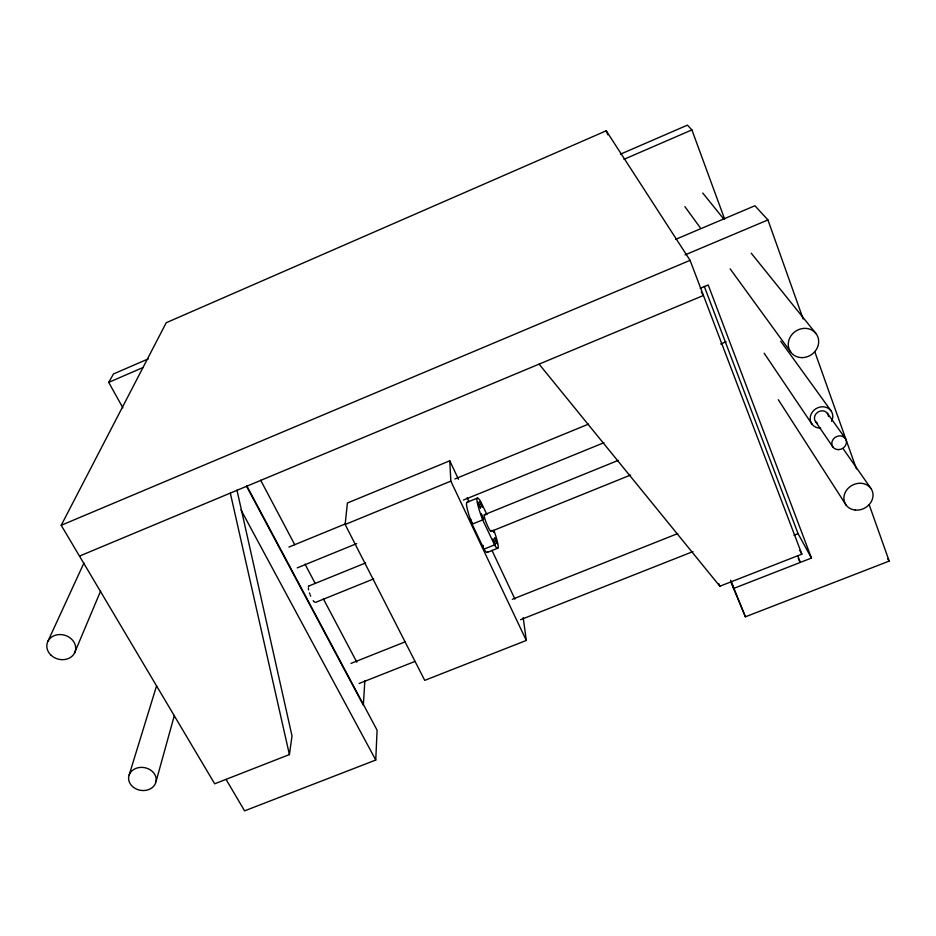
<?xml version="1.0" encoding="UTF-8"?>
<svg xmlns="http://www.w3.org/2000/svg" width="936" height="936" viewBox="0 0 936 936"><rect width="100%" height="100%" fill="white"/><g stroke="black" fill="none" stroke-linecap="round" stroke-linejoin="round"><path stroke-width="1.4" d="M226.091 779.454L244.589 810.857L375.757 760.032L377.091 730.185L246.73 485.749M364.865 680.624L363.344 705.159L246.659 486.427M523.201 617.643L526.301 640.446L424.733 680.367L345.15 524.488L347.408 503.006L449.771 460.805L458.464 479.244M539.089 364.127L719.866 586.217L801.848 554.159L690.078 260.348L606.247 130.794L166.222 322.733L61.203 525.295L214.683 783.795L289.411 754.568L292.009 735.965L236.96 490.136M156.031 781.607A13.888 11.524 9.8 0 0 137.604 767.848A13.888 11.524 9.8 0 0 133.591 787.41A13.888 11.524 9.8 0 0 156.031 781.607L174.353 715.467M129.18 774.914L156.581 685.819M74.494 653.094L100.632 591.002M47.958 641.195L83.924 563.027M122.862 407.803L108.705 382.379L113.49 373.955L148.333 358.851M620.392 154.206L687.422 125.143L691.903 129.905L724.639 219.106M108.705 382.379L143.22 367.438M623.973 159.319L691.903 129.905M675.64 239.347L754.907 205.756L767.941 219.925L803.147 318.965M685.07 254.896L767.941 219.925M61.203 525.295L690.078 260.348M700.175 288.335L708.213 284.977L811.453 558.067L733.894 588.346L731.086 581.689M79.49 556.089L703.439 295.483L701.263 292.009M720.708 343.992L726.114 341.769M288.92 547.069L345.595 523.809M454.908 478.951L588.51 424.125M345.15 524.488L450.836 481.127L449.771 460.805M297.25 567.871L356.698 543.605M463.425 500.046L603.931 442.705M467.076 502.293L477.418 498.081M308.903 585.971L365.648 562.934M484.544 514.66L618.31 460.348M467.602 502.351A27.027 3.557 67.9 0 0 471.463 522.346L472.154 524.172L482.672 519.901L495.015 545.805A27.05 3.37 67.9 0 0 494.173 531.121M315.572 602.375L373.71 578.869M491.33 531.32L630.583 475.032M472.154 524.172L483.97 549.128L494.43 544.916M487.445 552.345L497.812 548.18M351 663.39L405.23 641.839M512.343 599.286L677.746 533.578M359.073 683.514L414.718 661.53M520.591 619.69L692.968 551.585M793.974 535.24L798.057 533.637L811.453 558.067M730.688 581.525L745.407 616.801L889.2 561.085L869.158 504.68M702.76 193.027L723.809 219.141M751.245 253.211L816.204 333.836M684.895 206.634L700.268 227.764M730.15 268.854L790.78 352.205M780.729 341.254L830.981 410.752M827.401 413.279L845.325 438.399M843.149 448.695L870.761 488.241M815.572 421.645L832.946 447.08M764.174 353.223L812.003 424.172M483.97 549.128L484.555 550.017A27.027 3.557 67.9 0 0 487.75 551.854M887.597 558.64L889.2 561.085M778.319 399.73L846.179 505.183M241.02 509.956L375.757 760.032M799.812 550.356L801.848 554.159M798.268 558.558L800.303 562.419L797.706 555.598M260.641 480.18L294.758 544.74M304.996 564.115L315.233 583.479M323.423 598.97L356.862 662.243M472.154 522.686L471.674 521.668M450.836 481.127L526.301 640.446M467.146 497.683L469.006 501.637M491.973 550.368L514.94 599.098M486.954 514.648L480.344 500.842A27.05 3.37 67.9 0 0 481.993 518.076L482.672 519.901M492.804 530.396L493.974 532.315L493.565 530.384M730.606 580.215L745.407 616.801M718.801 583.596L719.866 586.217M483.432 546.46L483.011 545.337M606.247 130.794L607.803 134.784M704.293 286.404L798.057 533.637M471.206 520.533L470.738 519.129M814.882 351.983L856.44 468.913M230.326 493.085L289.411 754.568M314.566 602.117A8.857 2.176 68.1 0 1 314.145 601.754M313.689 601.263A8.857 2.176 68.1 0 1 313.197 600.655M310.705 596.162A8.857 2.176 68.1 0 1 310.249 595.097M309.828 594.009A8.857 2.176 68.1 0 1 309.453 592.933M308.623 589.891A8.857 2.176 68.1 0 1 308.377 588.206M308.4 586.93A8.857 2.176 68.1 0 1 308.681 586.158M491.096 530.373A9.021 1.123 67.9 0 1 486.603 523.634A9.021 1.123 67.9 0 1 485.023 515.432M820.615 428.115A11.63 10.331 -30 0 1 810.4 416.298A11.63 10.331 -30 0 1 825.26 407.066A11.63 10.331 -30 0 1 831.566 421.305M817.491 423.306A7.254 6.447 -30 0 1 818.029 412.015A7.254 6.447 -30 0 1 828.524 416.438M483.502 519.281L481.104 513.7L483.502 519.281M482.309 507.078L479.911 501.591L482.309 507.078M480.437 507.909L478.015 502.304L480.437 507.909M495.413 544.752L493.026 539.136L495.413 544.752M497.145 543.582L494.77 538.013L497.145 543.582M802.316 357.622A15.69 14.145 -34 0 0 817.187 335.416A15.69 14.145 -34 0 0 790.908 335.919A15.69 14.145 -34 0 0 802.316 357.622M855.247 510.05A14.964 13.01 -27.3 0 0 872.364 491.248A14.964 13.01 -27.3 0 0 847.735 488.756A14.964 13.01 -27.3 0 0 855.247 510.05M50.86 655.036A14.602 12.39 15.9 0 0 75.137 651.596A14.602 12.39 15.9 0 0 57.739 634.702A14.602 12.39 15.9 0 0 50.86 655.036M838.516 449.631A7.57 6.669 -29.2 0 0 845.793 439.136A7.57 6.669 -29.2 0 0 833.087 439.429A7.57 6.669 -29.2 0 0 838.516 449.631"/></g></svg>
